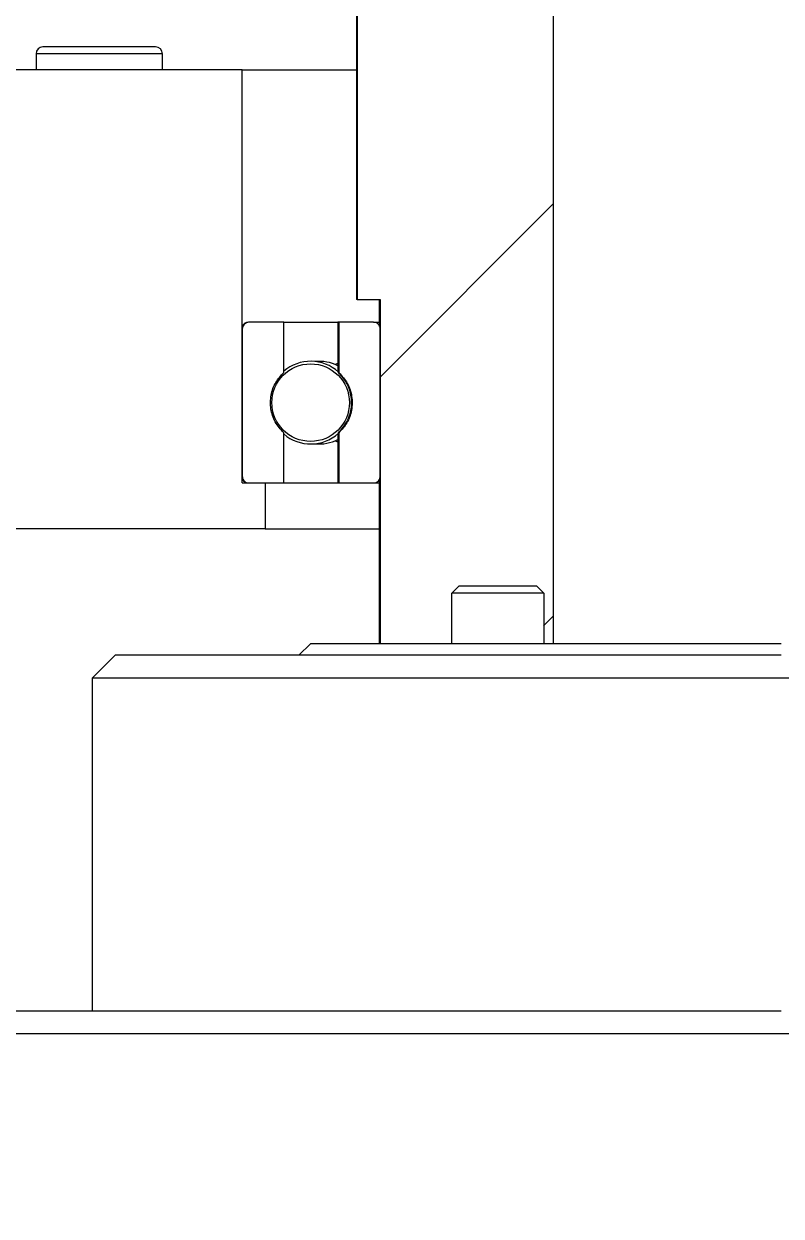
# Model space of a CAD drawing. Header units: millimetres. Extents: x 2 to 1187, y 2 to 839.
# Drawn here: x 170.85 to 179.1, y 433.14 to 446.13 of the extents above; entities that cross this region are included whole.
import ezdxf

# ---------------------------------------------------------------- set-up
doc = ezdxf.new("R2010")
doc.units = ezdxf.units.MM
doc.dimstyles.new('SLDDIMSTYLE0', dxfattribs={"dimtxt": 0.18, "dimasz": 3.302, "dimexe": 0, "dimexo": 0.0625, "dimgap": 0, "dimtad": 0, "dimtih": 1, "dimtoh": 1, "dimdec": 0, "dimrnd": 1e-09, "dimzin": 0, "dimdsep": 46, "dimtxsty": 'Standard', "dimsah": 1, "dimcen": 0.09, "dimadec": 0, "dimazin": 0, "dimtfac": 3.302, "dimtdec": 0, "dimtofl": 0, "dimtmove": 0, "dimatfit": 3, "dimfxl": 1, "dimfrac": 2, "dimtolj": 1, "dimtzin": 0, "dimarcsym": 0})

# ---------------------------------------------------------------- blocks, each defined once
blk = doc.blocks.new('SW_HATCH_1')
at = {"color": 0, "linetype": 'Continuous', "lineweight": 18}
for p, q in [((7.552, -37.35), (9.435, -35.466)), ((9.33, -40.061), (9.435, -39.956))]:
    blk.add_line(p, q, dxfattribs=at)

msp = doc.modelspace()

# ---------------------------------------------------------------- linework, layer by layer
at = {"color": 7, "linetype": 'Continuous', "lineweight": 25}
for p, q in [((176.6173, 470.6266), (176.6173, 439.3766)), ((174.4833, 468.1266), (174.4833, 443.1266)), ((174.4729, 446.8766), (174.4729, 443.1266)), ((172.2858, 445.8766), (171.0608, 445.8766)), ((170.9858, 445.8016), (170.9858, 445.6266)), ((172.3608, 445.8016), (170.9858, 445.8016)), ((172.3608, 445.6266), (172.3608, 445.8016)), ((173.2311, 445.6266), (169.7313, 445.6266)), ((173.2311, 441.1266), (173.2311, 445.6266)), ((173.2311, 445.6266), (174.4729, 445.6266)), ((174.4833, 443.1266), (174.4729, 443.1266)), ((174.4833, 443.1266), (174.7339, 443.1266)), ((174.7229, 443.1266), (174.7229, 442.839)), ((174.7339, 443.1266), (174.7339, 439.3766)), ((173.3062, 442.8766), (173.2979, 442.8766)), ((173.6818, 442.8766), (173.3062, 442.8766)), ((173.6818, 442.3285), (173.6818, 442.8766)), ((173.6818, 442.8766), (174.2729, 442.8766)), ((174.2729, 442.8766), (174.2729, 442.339)), ((174.2829, 442.8766), (174.2729, 442.8766)), ((174.2829, 442.8766), (174.2829, 442.3285)), ((174.6587, 442.8766), (174.2829, 442.8766)), ((174.6587, 442.8766), (174.7229, 442.8766)), ((173.2311, 442.8016), (173.2311, 441.2016)), ((174.7339, 441.2016), (174.7339, 442.8016)), ((174.2778, 442.3285), (174.2757, 442.3326)), ((174.2829, 442.3285), (174.2778, 442.3285)), ((173.6818, 441.1266), (173.6818, 441.6746)), ((174.2729, 441.6641), (174.2729, 441.1266)), ((174.2829, 441.6746), (174.2778, 441.6746)), ((174.2829, 441.6746), (174.2829, 441.1266)), ((173.2311, 441.1266), (173.4815, 441.1266)), ((173.3062, 441.1266), (173.6818, 441.1266)), ((173.4815, 441.1266), (173.4815, 440.6266)), ((173.6818, 441.1266), (174.2829, 441.1266)), ((174.2829, 441.1266), (174.2729, 441.1266)), ((174.2829, 441.1266), (174.6587, 441.1266)), ((174.6587, 441.1266), (174.7229, 441.1266)), ((174.7229, 441.1634), (174.7229, 439.3766)), ((173.4815, 440.6266), (168.8881, 440.6266)), ((173.4815, 440.6266), (174.7229, 440.6266)), ((175.5127, 439.9266), (175.5877, 440.0016)), ((175.5127, 439.3766), (175.5127, 439.9266)), ((176.4377, 440.0016), (176.5127, 439.9266)), ((176.5127, 439.9266), (176.5127, 439.3766)), ((173.8479, 439.2516), (173.9729, 439.3766)), ((171.8479, 439.2516), (171.5979, 439.0016)), ((171.5979, 439.0016), (171.5979, 435.3766))]:
    msp.add_line(p, q, dxfattribs=at)
at = {"color": 7, "linetype": 'Continuous', "lineweight": 25, "flags": 128}
for points in [[(174.2729, 442.4284), (174.2432, 442.4173), (174.2423, 442.4169)], [(174.2423, 441.5862), (174.2432, 441.5858), (174.2729, 441.5747)]]:
    msp.add_lwpolyline(points, dxfattribs=at)
at = {"color": 7, "linetype": 'Continuous', "lineweight": 18}
msp.add_circle((179.0979, 455.6266), 42.7508, dxfattribs=at)
at = {"color": 7, "linetype": 'Continuous', "lineweight": 25}
msp.add_circle((173.9752, 442.0016), 0.4222, dxfattribs=at)
for centre, radius, start, end in [((179.0979, 455.6266), 56.25, 154.83497, 352.33774), ((171.0608, 445.8016), 0.075, 90, 180), ((172.2858, 445.8016), 0.075, 0, 90), ((173.2979, 442.8016), 0.075, 90, 152.93912), ((173.9752, 442.0016), 0.45, 47.72724, 130.69967), ((174.0692, 442.0016), 0.45, 63.09202, 95.99601), ((173.9752, 442.0016), 0.45, 229.30033, 312.12215), ((174.0692, 442.0016), 0.45, 264.00399, 296.90798), ((173.2979, 441.2016), 0.075, 207.06088, 270)]:
    msp.add_arc(centre, radius, start, end, dxfattribs=at)
for points, knots in [([(173.3062, 442.8766), (173.3046, 442.8765), (173.2946, 442.8763), (173.2763, 442.8719), (173.2546, 442.858), (173.2389, 442.8378), (173.2319, 442.8177), (173.2313, 442.8054), (173.2311, 442.8016)], [0, 0, 0, 0, 0.0409634, 0.2560694, 0.4711352, 0.6859848, 0.9005387, 1, 1, 1, 1]), ([(174.7339, 442.8016), (174.7333, 442.8087), (174.732, 442.8242), (174.7209, 442.8462), (174.7028, 442.864), (174.6809, 442.8748), (174.6656, 442.876), (174.6587, 442.8766)], [0, 0, 0, 0, 0.18198758, 0.39593928, 0.61010523, 0.82476872, 1, 1, 1, 1]), ([(173.6818, 441.6746), (173.6483, 441.7119), (173.5814, 441.7864), (173.535, 441.9326), (173.5371, 442.0832), (173.5863, 442.2238), (173.6509, 442.2946), (173.6818, 442.3285)], [0, 0, 0, 0, 0.2033893, 0.4068864, 0.6102022, 0.8134246, 1, 1, 1, 1]), ([(174.2778, 441.6746), (174.3112, 441.7119), (174.3781, 441.7866), (174.4243, 441.9328), (174.4221, 442.0835), (174.3729, 442.224), (174.3085, 442.2948), (174.2778, 442.3285)], [0, 0, 0, 0, 0.2034953, 0.4070904, 0.6106819, 0.8142716, 1, 1, 1, 1]), ([(174.2829, 442.3285), (174.3164, 442.2913), (174.3833, 442.2167), (174.4298, 442.0705), (174.4276, 441.92), (174.3785, 441.7794), (174.3139, 441.7085), (174.2829, 441.6746)], [0, 0, 0, 0, 0.20338532, 0.40688217, 0.61010852, 0.81318294, 1, 1, 1, 1]), ([(174.2756, 441.6694), (174.2758, 441.6686), (174.2763, 441.6663), (174.2772, 441.6714), (174.2778, 441.6746)], [0, 0, 0, 0, 0.3777347, 1, 1, 1, 1]), ([(173.2311, 441.2016), (173.2317, 441.1944), (173.233, 441.1788), (173.2442, 441.1569), (173.2623, 441.139), (173.2841, 441.1283), (173.2994, 441.1271), (173.3062, 441.1266)], [0, 0, 0, 0, 0.18227741, 0.39653924, 0.61091781, 0.82557275, 1, 1, 1, 1]), ([(174.6587, 441.1266), (174.6603, 441.1266), (174.6703, 441.1268), (174.6887, 441.1312), (174.7104, 441.1451), (174.7262, 441.1653), (174.7332, 441.1854), (174.7337, 441.1977), (174.7339, 441.2016)], [0, 0, 0, 0, 0.0404249, 0.2558301, 0.4711967, 0.6862069, 0.9006966, 1, 1, 1, 1])]:
    msp.add_open_spline(points, degree=3, knots=knots, dxfattribs=at)
for points in [[(176.5127, 439.9266), (176.5052, 439.9266), (176.4901, 439.9266), (176.3745, 439.9266), (176.2092, 439.9266), (176.0127, 439.9266), (175.8161, 439.9266), (175.6509, 439.9266), (175.5352, 439.9266), (175.5202, 439.9266), (175.5127, 439.9266)], [(176.0127, 440.0016), (175.957, 440.0016), (175.8456, 440.0016), (175.7051, 440.0016), (175.6068, 440.0016), (175.5941, 440.0016), (175.5877, 440.0016)], [(176.4377, 440.0016), (176.4313, 440.0016), (176.4185, 440.0016), (176.3202, 440.0016), (176.1798, 440.0016), (176.0684, 440.0016), (176.0127, 440.0016)], [(179.0979, 439.3766), (178.7625, 439.3766), (178.0916, 439.3766), (177.124, 439.3766), (176.2322, 439.3766), (175.4508, 439.3766), (174.8085, 439.3766), (174.3349, 439.3766), (174.0301, 439.3766), (173.992, 439.3766), (173.9729, 439.3766)], [(179.0979, 439.2516), (178.6234, 439.2516), (177.6744, 439.2516), (176.3056, 439.2516), (175.044, 439.2516), (173.9386, 439.2516), (173.03, 439.2516), (172.3599, 439.2516), (171.9288, 439.2516), (171.8749, 439.2516), (171.8479, 439.2516)], [(186.5979, 439.0016), (186.57, 439.0016), (186.5142, 439.0016), (186.0682, 439.0016), (185.375, 439.0016), (184.4351, 439.0016), (183.2916, 439.0016), (181.9865, 439.0016), (180.5705, 439.0016), (179.0979, 439.0016), (177.6253, 439.0016), (176.2093, 439.0016), (174.9042, 439.0016), (173.7607, 439.0016), (172.8207, 439.0016), (172.1276, 439.0016), (171.6816, 439.0016), (171.6258, 439.0016), (171.5979, 439.0016)], [(179.0979, 435.3766), (178.5852, 435.3766), (177.5598, 435.3766), (176.0481, 435.3766), (174.5885, 435.3766), (173.2061, 435.3766), (171.9245, 435.3766), (170.7656, 435.3766), (169.7493, 435.3766), (168.8932, 435.3766), (168.2106, 435.3766), (167.7182, 435.3766), (167.4061, 435.3766), (167.3673, 435.3766), (167.3479, 435.3766)], [(191.0979, 435.1266), (191.0781, 435.1266), (191.0385, 435.1266), (190.7197, 435.1266), (190.2168, 435.1266), (189.5197, 435.1266), (188.6454, 435.1266), (187.6074, 435.1266), (186.4239, 435.1266), (185.1151, 435.1266), (183.7032, 435.1266), (182.2126, 435.1266), (180.6687, 435.1266), (179.0979, 435.1266), (177.5271, 435.1266), (175.9832, 435.1266), (174.4926, 435.1266), (173.0807, 435.1266), (171.7719, 435.1266), (170.5884, 435.1266), (169.5504, 435.1266), (168.676, 435.1266), (167.979, 435.1266), (167.4761, 435.1266), (167.1573, 435.1266), (167.1177, 435.1266), (167.0979, 435.1266)]]:
    msp.add_open_spline(points, degree=3, dxfattribs=at)

# ---------------------------------------------------------------- block references
at = {"color": 7, "linetype": 'Continuous', "lineweight": 18}
msp.add_blockref('SW_HATCH_1', (167.1822, 479.6319), dxfattribs=at)

# ---------------------------------------------------------------- leaders
at = {"color": 7, "linetype": 'Continuous', "lineweight": 0}
msp.add_leader([(179.0979, 455.6266), (86.4608, 427.5134)], dimstyle='SLDDIMSTYLE0', dxfattribs=at)

doc.saveas('drawing.dxf')
